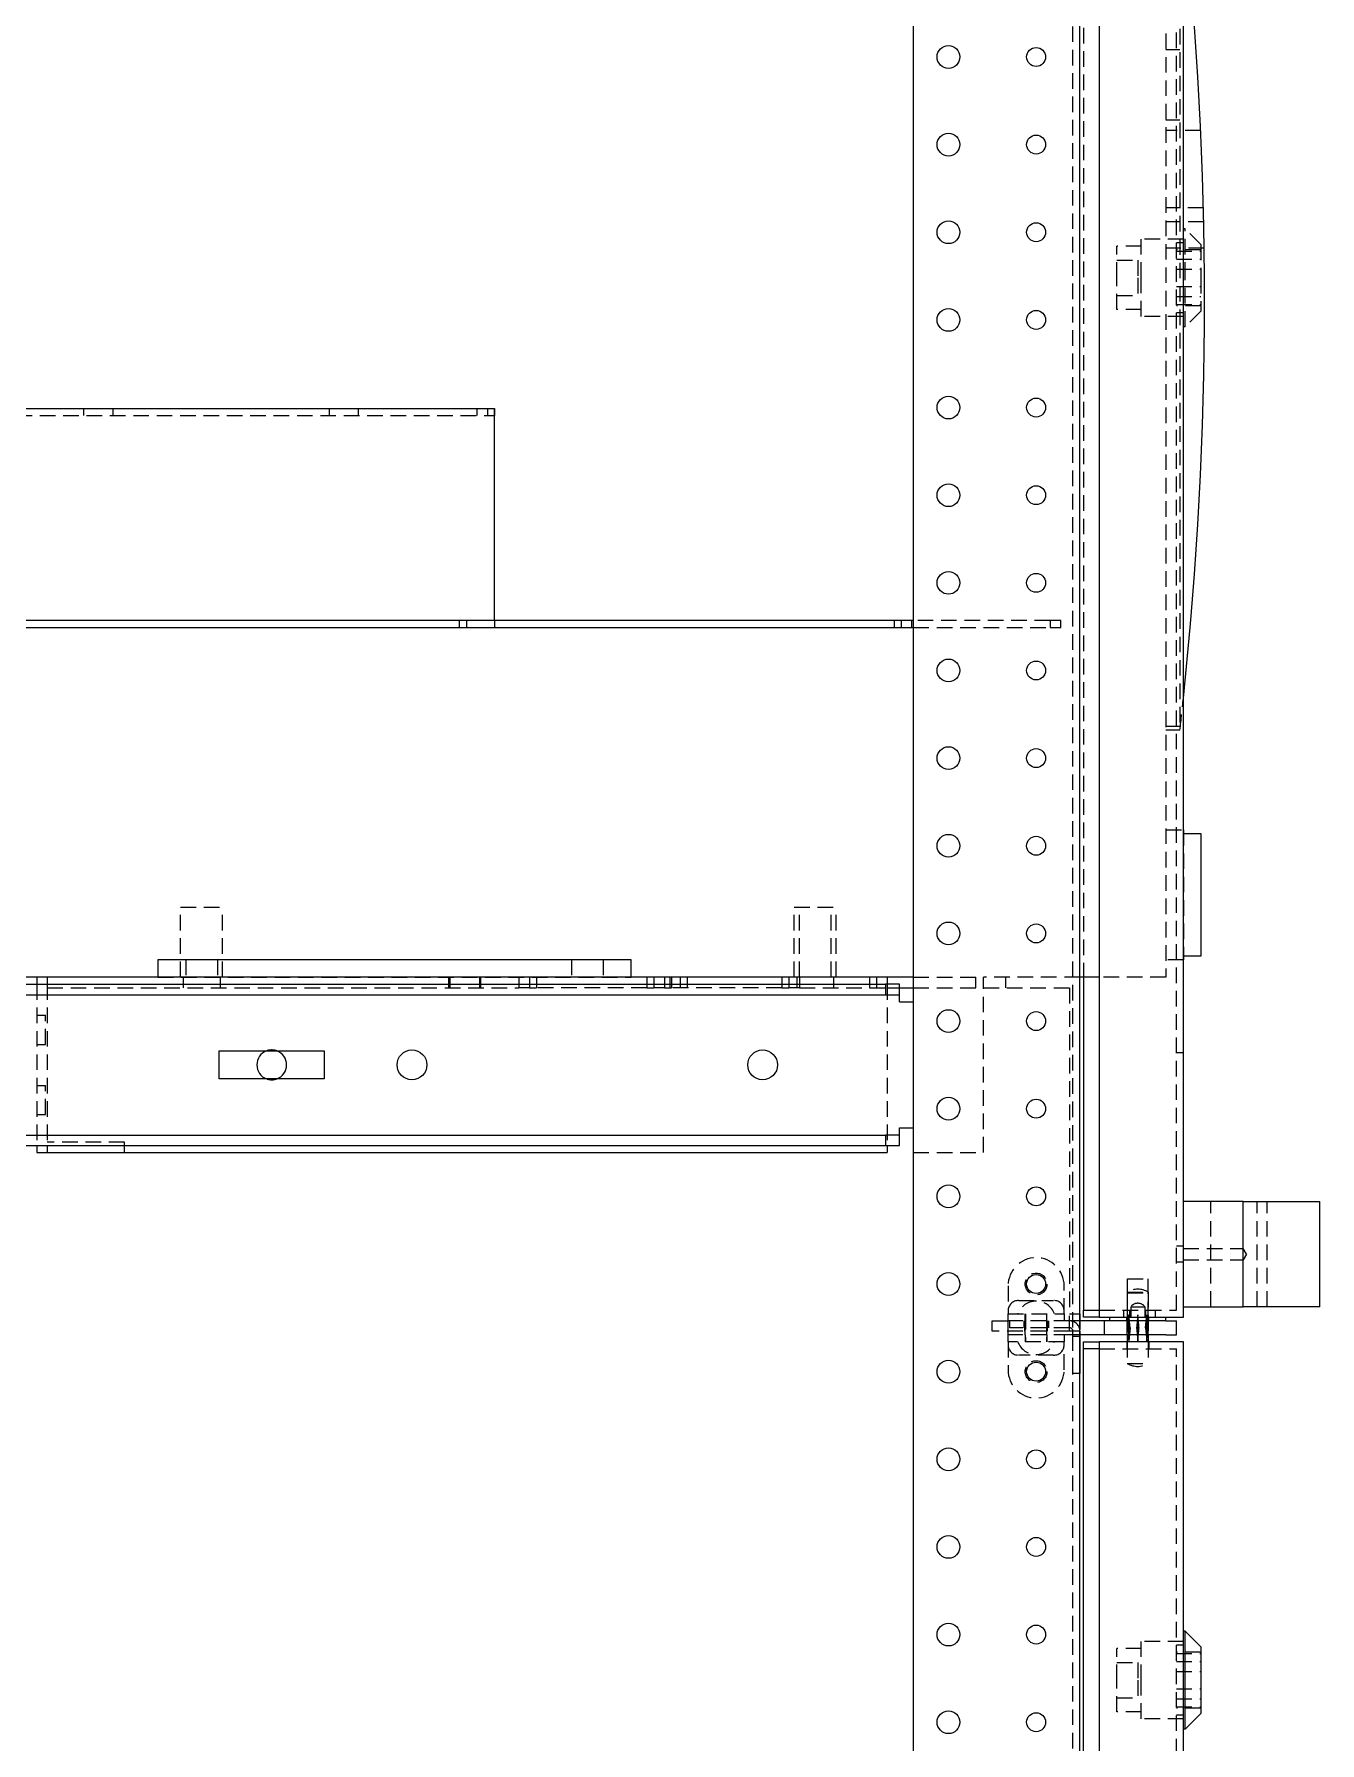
# Model space of a CAD drawing. Header units: millimetres. Extents: x -116965 to 323937, y 291661 to 566926.
# Drawn here: x -23655.2 to -23393.3, y 303047.2 to 303395.3 of the extents above; entities that cross this region are included whole.
import ezdxf

# ---------------------------------------------------------------- set-up
doc = ezdxf.new("R2010")
doc.units = ezdxf.units.MM
doc.linetypes.add('HIDDEN2', pattern=[4.7625, 3.175, -1.5875])
doc.layers.add('ALPHA', color=255, linetype='Continuous')
doc.layers.add('Pointille_Court', color=40, linetype='HIDDEN2', lineweight=25)

msp = doc.modelspace()

# ---------------------------------------------------------------- linework, layer by layer
at = {"layer": 'ALPHA'}
for p, q in [((-23476.096351, 302774.568384), (-23476.096351, 303595.996955)), ((-23442.167779, 302774.568384), (-23442.167779, 303595.996955)), ((-23438.239208, 303557.425527), (-23438.239208, 303133.854098)), ((-23421.096351, 303133.854098), (-23421.096351, 303557.425527)), ((-23835.024922, 303319.03267), (-23561.453493, 303319.03267)), ((-23561.453493, 303275.818384), (-23561.453493, 303319.03267)), ((-23476.096351, 303275.818384), (-23836.810636, 303275.818384)), ((-23836.810636, 303274.389813), (-23476.096351, 303274.389813)), ((-23421.096351, 303232.425528), (-23417.524923, 303232.425528)), ((-23417.524923, 303232.425528), (-23417.524922, 303207.425528)), ((-23533.596351, 303206.711241), (-23630.024922, 303206.711239)), ((-23630.024922, 303206.711239), (-23630.024922, 303203.139814)), ((-23533.596351, 303203.139813), (-23533.596351, 303206.711241)), ((-23417.524922, 303207.425528), (-23421.096351, 303207.425528)), ((-23654.667779, 303203.13981), (-23677.167779, 303203.13981)), ((-23654.667779, 303203.139815), (-23654.667779, 303201.711241)), ((-23652.524922, 303203.139815), (-23654.667779, 303203.139815)), ((-23481.453493, 303203.139812), (-23652.524922, 303203.139815)), ((-23652.524922, 303203.139815), (-23652.524922, 303201.711241)), ((-23501.453493, 303203.139813), (-23502.882065, 303203.139813)), ((-23476.096351, 303203.139813), (-23499.310636, 303203.139813)), ((-23476.096351, 303203.139812), (-23481.453493, 303203.139812)), ((-23481.453493, 303203.139812), (-23481.453493, 303201.711241)), ((-23438.239208, 303203.139814), (-23442.167779, 303203.139813)), ((-23442.167779, 303185.282698), (-23442.167779, 303203.139812)), ((-23441.453493, 303203.139813), (-23441.453493, 303135.28267)), ((-23831.096351, 303201.711241), (-23481.810636, 303201.711241)), ((-23831.096351, 303199.568384), (-23481.810636, 303199.568384)), ((-23481.810636, 303201.711241), (-23481.810636, 303199.568384)), ((-23478.953493, 303201.711241), (-23481.810636, 303201.711241)), ((-23481.810636, 303199.568384), (-23478.953493, 303199.568384)), ((-23478.953493, 303199.568384), (-23478.953493, 303201.711241)), ((-23478.953493, 303200.996955), (-23476.096351, 303200.996955)), ((-23478.953493, 303198.139813), (-23478.953493, 303199.568384)), ((-23478.953493, 303198.139813), (-23476.096351, 303198.139813)), ((-23617.524922, 303182.425527), (-23617.524922, 303188.139813)), ((-23617.524922, 303188.139813), (-23596.096351, 303188.139813)), ((-23596.096351, 303188.139813), (-23596.096351, 303182.425527)), ((-23596.096351, 303182.425527), (-23617.524922, 303182.425527)), ((-23478.953493, 303172.425527), (-23476.096351, 303172.425527)), ((-23478.953493, 303170.996955), (-23478.953493, 303172.425527)), ((-23831.096351, 303170.996955), (-23481.810636, 303170.996955)), ((-23831.096351, 303168.854098), (-23481.810636, 303168.854098)), ((-23654.667779, 303168.854098), (-23654.667779, 303167.425529)), ((-23652.524922, 303168.854098), (-23652.524922, 303167.425529)), ((-23481.810636, 303170.996955), (-23481.810636, 303168.854098)), ((-23478.953493, 303170.996955), (-23481.810636, 303170.996955)), ((-23481.810636, 303168.854098), (-23478.953493, 303168.854098)), ((-23481.453494, 303168.854098), (-23481.453494, 303167.425526)), ((-23478.953493, 303168.854098), (-23478.953493, 303170.996955)), ((-23654.667779, 303167.425529), (-23652.524922, 303167.425529)), ((-23652.524922, 303167.425529), (-23481.453494, 303167.425526)), ((-23408.953493, 303157.425527), (-23421.096351, 303157.425527)), ((-23408.953493, 303135.996955), (-23408.953493, 303157.425527)), ((-23408.953493, 303157.425527), (-23393.30478, 303157.425527)), ((-23393.30478, 303135.996955), (-23393.30478, 303157.425527)), ((-23441.453493, 303133.854098), (-23441.453493, 303135.28267)), ((-23441.453493, 303135.28267), (-23438.239208, 303135.28267)), ((-23438.239208, 303133.854098), (-23441.453493, 303133.854098)), ((-23438.239208, 303133.854098), (-23421.096351, 303133.854098)), ((-23436.096351, 303133.139813), (-23436.096351, 303133.854098)), ((-23424.667779, 303133.139813), (-23424.667779, 303133.854098)), ((-23421.096351, 303135.996955), (-23408.953493, 303135.996955)), ((-23393.30478, 303135.996955), (-23408.953493, 303135.996955)), ((-23437.167779, 303133.139813), (-23442.167779, 303133.139813)), ((-23437.167779, 303130.28267), (-23442.167779, 303130.28267)), ((-23442.167778, 303129.925526), (-23442.167779, 303129.925526)), ((-23442.167778, 303130.28267), (-23442.167778, 303129.925526)), ((-23442.167778, 303129.925526), (-23442.167778, 303122.425526)), ((-23437.167779, 303130.28267), (-23437.167779, 303133.139813)), ((-23424.667779, 303133.139813), (-23437.167779, 303133.139813)), ((-23424.667779, 303130.28267), (-23437.167779, 303130.28267)), ((-23432.524922, 303130.28267), (-23432.524922, 303128.854098)), ((-23428.239208, 303130.28267), (-23428.239208, 303128.854098)), ((-23424.667779, 303133.139813), (-23422.524922, 303133.139813)), ((-23424.667779, 303130.28267), (-23422.524922, 303130.28267)), ((-23422.524922, 303130.28267), (-23422.524922, 303133.139813)), ((-23441.453493, 303127.425527), (-23441.453493, 303128.854098)), ((-23441.453493, 303128.854098), (-23438.239208, 303128.854098)), ((-23441.453493, 302992.425527), (-23441.453493, 303127.425527)), ((-23438.239208, 303127.425527), (-23441.453493, 303127.425527)), ((-23421.096351, 303128.854098), (-23438.239208, 303128.854098)), ((-23438.239208, 303128.854098), (-23438.239208, 302990.996955)), ((-23421.096351, 302990.996955), (-23421.096351, 303128.854098)), ((-23442.167778, 303122.425526), (-23442.167779, 303122.425526)), ((-23420.739208, 303069.925527), (-23421.096351, 303069.925527)), ((-23417.524922, 303066.711241), (-23420.739208, 303069.925527)), ((-23420.739208, 303059.925527), (-23420.739208, 303069.925527)), ((-23417.524922, 303066.711241), (-23417.524922, 303059.925527)), ((-23420.739208, 303049.925527), (-23420.739208, 303059.925527)), ((-23417.524922, 303059.925527), (-23417.524922, 303053.139813)), ((-23420.739208, 303049.925527), (-23421.096351, 303049.925527)), ((-23417.524922, 303053.139813), (-23420.739208, 303049.925527))]:
    msp.add_line(p, q, dxfattribs=at)
for centre, radius in [((-23468.953493, 303390.639813), 2.321429), ((-23451.096351, 303390.639813), 1.928571), ((-23468.953493, 303372.78267), 2.321429), ((-23451.096351, 303372.78267), 1.928571), ((-23468.953493, 303354.925527), 2.321429), ((-23451.096351, 303354.925527), 1.928571), ((-23468.953493, 303337.068384), 2.321429), ((-23451.096351, 303337.068384), 1.928571), ((-23468.953493, 303319.211241), 2.321429), ((-23451.096351, 303319.211241), 1.928571), ((-23468.953493, 303301.354098), 2.321429), ((-23451.096351, 303301.354098), 1.928571), ((-23468.953493, 303283.496955), 2.321429), ((-23451.096351, 303283.496955), 1.928571), ((-23468.953493, 303265.639813), 2.321429), ((-23451.096351, 303265.639813), 1.928571), ((-23468.953493, 303247.78267), 2.321429), ((-23451.096351, 303247.78267), 1.928571), ((-23468.953493, 303229.925527), 2.321429), ((-23451.096351, 303229.925527), 1.928571), ((-23468.953493, 303212.068384), 2.321429), ((-23451.096351, 303212.068384), 1.928571), ((-23468.953493, 303194.211241), 2.321429), ((-23451.096351, 303194.211241), 1.928571), ((-23578.239208, 303185.28267), 3.035714), ((-23506.810636, 303185.28267), 3.035714), ((-23468.953493, 303176.354098), 2.321429), ((-23451.096351, 303176.354098), 1.928571), ((-23468.953493, 303158.496955), 2.321429), ((-23451.096351, 303158.496955), 1.928571), ((-23468.953493, 303140.639813), 2.321429), ((-23451.096351, 303140.639813), 1.928571), ((-23468.953493, 303122.78267), 2.321429), ((-23451.096351, 303122.78267), 1.928571), ((-23468.953493, 303104.925527), 2.321429), ((-23451.096351, 303104.925527), 1.928571), ((-23468.953493, 303087.068384), 2.321429), ((-23451.096351, 303087.068384), 1.928571), ((-23468.953493, 303069.211241), 2.321429), ((-23451.096351, 303069.211241), 1.928571), ((-23468.953493, 303051.354098), 2.321429), ((-23451.096351, 303051.354098), 1.928571)]:
    msp.add_circle(centre, radius, dxfattribs=at)
for centre, radius, start, end in [((-24184.935639, 303340.996945), 768.125, 353.944705031, 6.055294969), ((-23606.810636, 303185.282671), 3.035714, 109.75000602, 250.25016043), ((-23606.810636, 303185.282671), 3.035714, 289.74983957, 70.24999398)]:
    msp.add_arc(centre, radius, start, end, dxfattribs=at)
for major_axis, ratio, start_param, end_param in [((0.178496, 27.382401), 0.0779847629, 2.1257914248, 2.1777898095), ((-1.940249, -27.382328), 0.0332164699, 5.2692293627, 5.3212277474), ((1.940249, -27.382328), 0.0332164699, 0.9619575598, 1.0139559445), ((-0.178496, 27.382401), 0.0779847629, 4.1053954977, 4.1573938823)]:
    msp.add_ellipse((-23430.382065, 303144.699698), major_axis=major_axis, ratio=ratio, start_param=start_param, end_param=end_param, dxfattribs=at)
at = {"layer": 'Pointille_Court'}
for p, q in [((-23443.596351, 302774.568384), (-23443.596351, 303595.996955)), ((-23422.524922, 303135.28267), (-23422.524922, 303555.996955)), ((-23441.453493, 303487.068385), (-23441.453493, 303203.139813)), ((-23424.667783, 303462.068385), (-23424.667779, 303203.139814)), ((-23421.81064, 303439.211242), (-23421.810637, 303253.496957)), ((-23421.810639, 303392.068385), (-23424.667782, 303392.068385)), ((-23421.810639, 303377.782671), (-23424.667782, 303377.782671)), ((-23417.592243, 303375.639814), (-23424.667782, 303375.639814)), ((-23417.043899, 303359.925528), (-23424.667782, 303359.925528)), ((-23416.978788, 303357.068385), (-23424.667782, 303357.068385)), ((-23421.096351, 303353.496955), (-23429.667779, 303353.496955)), ((-23429.667779, 303345.639813), (-23429.667779, 303353.496955)), ((-23421.096351, 303352.78267), (-23422.524922, 303352.78267)), ((-23420.739208, 303355.639813), (-23421.096351, 303355.639813)), ((-23417.524922, 303352.425527), (-23420.739208, 303355.639813)), ((-23420.739208, 303345.639813), (-23420.739208, 303355.639813)), ((-23429.667779, 303352.068384), (-23434.667779, 303352.068384)), ((-23434.667779, 303345.639813), (-23434.667779, 303352.068384)), ((-23434.667779, 303349.211241), (-23430.382065, 303349.211241)), ((-23430.382065, 303349.211241), (-23430.382065, 303345.639813)), ((-23416.885367, 303351.711242), (-23424.667782, 303351.711242)), ((-23417.524922, 303351.354098), (-23422.524922, 303351.354098)), ((-23422.524922, 303351.07085), (-23417.524922, 303351.07085)), ((-23422.524922, 303349.419457), (-23417.524922, 303349.419457)), ((-23417.524922, 303352.425527), (-23417.524922, 303345.639813)), ((-23422.524922, 303347.425527), (-23417.524922, 303347.425527)), ((-23434.667779, 303339.211241), (-23434.667779, 303345.639813)), ((-23430.382065, 303345.639813), (-23430.382065, 303342.068384)), ((-23429.667779, 303337.78267), (-23429.667779, 303345.639813)), ((-23422.524922, 303343.854098), (-23417.524922, 303343.854098)), ((-23420.739208, 303335.639813), (-23420.739208, 303345.639813)), ((-23417.524922, 303345.639813), (-23417.524922, 303338.854098)), ((-23434.667779, 303342.068384), (-23430.382065, 303342.068384)), ((-23429.667779, 303339.211241), (-23434.667779, 303339.211241)), ((-23422.524922, 303341.860168), (-23417.524922, 303341.860168)), ((-23422.524922, 303340.208775), (-23417.524922, 303340.208775)), ((-23417.524922, 303339.925527), (-23422.524922, 303339.925527)), ((-23417.524922, 303338.854098), (-23420.739208, 303335.639813)), ((-23421.096351, 303337.78267), (-23429.667779, 303337.78267)), ((-23421.096351, 303338.496955), (-23422.524922, 303338.496955)), ((-23420.739208, 303335.639813), (-23421.096351, 303335.639813)), ((-23645.132065, 303319.03267), (-23645.132065, 303317.604098)), ((-23639.203493, 303319.03267), (-23639.203493, 303317.604098)), ((-23595.132065, 303319.03267), (-23595.132065, 303317.604098)), ((-23589.203493, 303319.03267), (-23589.203493, 303317.604098)), ((-23565.024922, 303319.03267), (-23565.024922, 303317.604098)), ((-23562.882065, 303319.03267), (-23562.882065, 303317.604098)), ((-23561.453493, 303319.03267), (-23561.453493, 303317.604098)), ((-23835.024922, 303317.604098), (-23561.453493, 303317.604098)), ((-23568.596351, 303275.818384), (-23568.596351, 303274.389813)), ((-23567.167779, 303275.818384), (-23567.167779, 303274.389813)), ((-23561.453493, 303275.818384), (-23561.453493, 303274.389813)), ((-23480.024922, 303275.818384), (-23480.024922, 303274.389813)), ((-23478.596351, 303275.818384), (-23478.596351, 303274.389813)), ((-23476.453493, 303275.818384), (-23476.453493, 303274.389813)), ((-23448.239208, 303275.818384), (-23476.096351, 303275.818384)), ((-23476.096351, 303274.389813), (-23448.239208, 303274.389813)), ((-23448.239208, 303275.818384), (-23448.239208, 303274.389813)), ((-23446.096351, 303275.818384), (-23448.239208, 303275.818384)), ((-23448.239208, 303274.389813), (-23446.096351, 303274.389813)), ((-23446.096351, 303274.389813), (-23446.096351, 303275.818384)), ((-23421.810637, 303254.211242), (-23424.66778, 303254.211242)), ((-23421.810637, 303253.496957), (-23424.66778, 303253.496957)), ((-23421.729076, 303254.211242), (-23421.810637, 303254.211242)), ((-23424.66778, 303233.139814), (-23421.096351, 303233.139814)), ((-23421.096351, 303233.139814), (-23421.096351, 303206.711242)), ((-23625.382065, 303203.139811), (-23625.382065, 303217.425525)), ((-23625.382065, 303217.425525), (-23616.810637, 303217.425525)), ((-23616.810637, 303203.139811), (-23616.810637, 303217.425525)), ((-23500.382065, 303203.139813), (-23500.382065, 303217.425527)), ((-23500.382065, 303217.425527), (-23491.810637, 303217.425527)), ((-23499.310637, 303203.139813), (-23499.310637, 303217.425527)), ((-23492.882065, 303203.139813), (-23492.882065, 303217.425527)), ((-23491.810637, 303203.139813), (-23491.810637, 303217.425527)), ((-23624.310637, 303206.711239), (-23624.310637, 303203.139811)), ((-23617.882065, 303206.711239), (-23617.882065, 303203.139811)), ((-23545.739208, 303206.711241), (-23545.739208, 303203.139812)), ((-23539.310637, 303206.711241), (-23539.310637, 303203.139812)), ((-23421.096351, 303206.711242), (-23424.667779, 303206.711242)), ((-23630.024922, 303203.139811), (-23654.667779, 303203.13981)), ((-23630.024922, 303203.139814), (-23630.024922, 303203.139811)), ((-23630.024922, 303203.139811), (-23533.596351, 303203.139812)), ((-23624.84635, 303203.139814), (-23624.84635, 303200.996957)), ((-23617.34635, 303203.139814), (-23617.34635, 303200.996957)), ((-23570.774922, 303203.139813), (-23570.774922, 303200.996956)), ((-23570.560636, 303203.139813), (-23570.560636, 303200.996956)), ((-23564.489207, 303203.139813), (-23564.489207, 303200.996956)), ((-23564.274922, 303203.139813), (-23564.274922, 303200.996956)), ((-23556.453493, 303203.139813), (-23556.453493, 303200.996956)), ((-23554.310636, 303203.139813), (-23554.310636, 303200.996956)), ((-23552.882065, 303203.139813), (-23552.882065, 303200.996956)), ((-23533.596351, 303203.139812), (-23533.596351, 303203.139813)), ((-23528.953493, 303203.139812), (-23533.596351, 303203.139812)), ((-23530.382065, 303203.139813), (-23530.382065, 303200.996956)), ((-23528.953493, 303203.139813), (-23528.953493, 303200.996956)), ((-23526.810636, 303203.139813), (-23526.810636, 303200.996956)), ((-23525.382065, 303203.139812), (-23526.810636, 303203.139812)), ((-23525.739207, 303203.139813), (-23525.739207, 303200.996956)), ((-23525.382065, 303203.139813), (-23525.382065, 303200.996956)), ((-23523.59635, 303203.139813), (-23523.59635, 303200.996956)), ((-23522.167779, 303203.139813), (-23522.167779, 303200.996956)), ((-23502.882065, 303203.139812), (-23502.882065, 303200.996955)), ((-23501.453493, 303203.139812), (-23501.453493, 303200.996955)), ((-23499.84635, 303203.139812), (-23499.84635, 303200.996955)), ((-23499.310636, 303203.139812), (-23499.310636, 303200.996955)), ((-23492.34635, 303203.139812), (-23492.34635, 303200.996955)), ((-23485.024922, 303203.139812), (-23485.024922, 303200.996955)), ((-23483.59635, 303203.139812), (-23483.59635, 303200.996955)), ((-23476.096351, 303203.139813), (-23461.810636, 303203.139813)), ((-23463.417779, 303203.139812), (-23463.417779, 303200.996955)), ((-23461.810636, 303167.425527), (-23461.810636, 303203.139813)), ((-23442.167779, 303203.139813), (-23461.810636, 303203.139813)), ((-23442.167779, 303203.139812), (-23461.810636, 303203.139812)), ((-23457.34635, 303203.139812), (-23457.34635, 303200.996955)), ((-23424.667779, 303203.139814), (-23438.239208, 303203.139814)), ((-23654.667779, 303201.711241), (-23654.667779, 303168.854098)), ((-23652.524922, 303201.711241), (-23652.524922, 303168.854098)), ((-23652.524922, 303200.996958), (-23556.453493, 303200.996956)), ((-23554.310636, 303200.996956), (-23556.453493, 303200.996956)), ((-23554.310636, 303200.996956), (-23552.882065, 303200.996956)), ((-23530.382065, 303200.996956), (-23552.882065, 303200.996956)), ((-23530.382065, 303200.996956), (-23528.953493, 303200.996956)), ((-23526.810636, 303200.996956), (-23528.953493, 303200.996956)), ((-23526.810636, 303200.996956), (-23525.382065, 303200.996956)), ((-23502.882065, 303200.996955), (-23525.382065, 303200.996956)), ((-23502.882065, 303200.996955), (-23501.453493, 303200.996955)), ((-23499.310636, 303200.996955), (-23501.453493, 303200.996955)), ((-23499.310636, 303200.996955), (-23481.453493, 303200.996955)), ((-23481.453493, 303201.711241), (-23481.453494, 303168.854098)), ((-23481.453493, 303200.996955), (-23478.953493, 303200.996955)), ((-23476.096351, 303200.996955), (-23444.310636, 303200.996954)), ((-23444.310636, 303200.996954), (-23444.310637, 303134.568383)), ((-23654.667779, 303195.389815), (-23652.882065, 303195.389815)), ((-23652.882065, 303189.461243), (-23652.882065, 303195.389815)), ((-23654.667779, 303189.461243), (-23652.882065, 303189.461243)), ((-23422.524922, 303187.78267), (-23421.096351, 303187.78267)), ((-23442.16778, 303134.568383), (-23442.167779, 303185.282698)), ((-23654.667779, 303181.1041), (-23652.882065, 303181.1041)), ((-23652.882065, 303175.175529), (-23652.882065, 303181.1041)), ((-23654.667779, 303175.175529), (-23652.882065, 303175.175529)), ((-23636.810637, 303169.568386), (-23652.524922, 303169.568386)), ((-23636.810637, 303167.425529), (-23636.810637, 303169.568386)), ((-23476.096351, 303167.425527), (-23461.810636, 303167.425527)), ((-23415.524268, 303135.996955), (-23415.524268, 303157.425527)), ((-23406.074139, 303135.996955), (-23406.074139, 303157.425527)), ((-23404.019066, 303135.996955), (-23404.019066, 303157.425527)), ((-23421.096351, 303148.318384), (-23422.524922, 303148.318384)), ((-23421.096351, 303147.854098), (-23408.953493, 303147.854098)), ((-23408.266796, 303146.711241), (-23408.953493, 303147.854098)), ((-23421.096351, 303145.104098), (-23422.524922, 303145.104098)), ((-23421.096351, 303145.568384), (-23408.953493, 303145.568384)), ((-23408.266796, 303146.711241), (-23408.953493, 303145.568384)), ((-23432.489192, 303133.854098), (-23432.489192, 303141.711241)), ((-23432.489192, 303141.711241), (-23428.274906, 303141.711241)), ((-23428.274906, 303133.854098), (-23428.274906, 303141.711241)), ((-23456.810636, 303140.28267), (-23456.810636, 303134.568384)), ((-23454.667779, 303137.28267), (-23447.524922, 303137.28267)), ((-23445.382065, 303134.568384), (-23445.382065, 303140.28267)), ((-23432.524922, 303138.996955), (-23432.524922, 303130.28267)), ((-23432.524922, 303138.996955), (-23428.239208, 303138.996955)), ((-23432.489192, 303138.854098), (-23428.274906, 303138.854098)), ((-23428.239208, 303138.996955), (-23428.239208, 303130.28267)), ((-23456.810636, 303134.568384), (-23445.382065, 303134.568384)), ((-23456.810636, 303133.139813), (-23456.810636, 303134.568384)), ((-23453.310636, 303133.139813), (-23453.310636, 303134.568384)), ((-23453.239208, 303134.568384), (-23453.239208, 303128.854098)), ((-23448.953493, 303134.568384), (-23448.953493, 303128.854098)), ((-23448.882065, 303133.139813), (-23448.882065, 303134.568384)), ((-23445.382065, 303134.568384), (-23445.382065, 303133.139813)), ((-23444.310637, 303130.996954), (-23444.310637, 303134.568383)), ((-23444.310637, 303134.568383), (-23442.16778, 303134.568383)), ((-23442.16778, 303134.568383), (-23442.16778, 303130.996954)), ((-23438.239208, 303135.28267), (-23422.524922, 303135.28267)), ((-23433.239208, 303133.854098), (-23433.239208, 303135.28267)), ((-23432.596351, 303133.139813), (-23432.596351, 303133.854098)), ((-23431.926423, 303131.711241), (-23432.237834, 303134.330289)), ((-23431.989208, 303133.854098), (-23431.989208, 303135.28267)), ((-23431.810636, 303135.996955), (-23431.810636, 303133.854098)), ((-23431.810636, 303135.996955), (-23428.953493, 303135.996955)), ((-23430.382065, 303131.711241), (-23430.382065, 303134.330289)), ((-23428.953493, 303135.996955), (-23428.953493, 303133.854098)), ((-23428.837707, 303131.711241), (-23428.526296, 303134.330289)), ((-23428.774922, 303133.854098), (-23428.774922, 303135.28267)), ((-23428.167779, 303133.139813), (-23428.167779, 303133.854098)), ((-23426.810636, 303133.854098), (-23426.810636, 303135.28267)), ((-23460.024923, 303130.996955), (-23460.024923, 303133.139812)), ((-23460.024923, 303133.139812), (-23456.453493, 303133.139812)), ((-23444.310637, 303130.996954), (-23460.024923, 303130.996955)), ((-23456.810636, 303130.28267), (-23456.810636, 303133.139813)), ((-23444.310636, 303133.139813), (-23456.810636, 303133.139813)), ((-23444.310636, 303130.28267), (-23456.810636, 303130.28267)), ((-23456.810636, 303128.854098), (-23456.810636, 303130.28267)), ((-23456.453493, 303131.71124), (-23456.453493, 303133.139812)), ((-23444.310635, 303131.71124), (-23456.453493, 303131.71124)), ((-23453.59635, 303133.139812), (-23453.59635, 303131.71124)), ((-23453.41778, 303130.996955), (-23453.41778, 303133.139812)), ((-23453.310636, 303130.28267), (-23453.310636, 303133.139813)), ((-23453.310636, 303130.28267), (-23453.310636, 303128.854098)), ((-23448.882065, 303130.28267), (-23448.882065, 303133.139813)), ((-23448.882065, 303130.28267), (-23448.882065, 303128.854098)), ((-23448.774923, 303130.996955), (-23448.774923, 303133.139812)), ((-23448.59635, 303133.139812), (-23448.59635, 303131.71124)), ((-23445.382065, 303130.28267), (-23445.382065, 303128.854098)), ((-23442.16778, 303130.996954), (-23444.310637, 303130.996954)), ((-23442.167779, 303133.139813), (-23444.310636, 303133.139813)), ((-23442.167779, 303130.28267), (-23444.310636, 303130.28267)), ((-23443.59635, 303129.925526), (-23443.59635, 303130.996955)), ((-23442.167779, 303129.925526), (-23443.59635, 303129.925526)), ((-23443.59635, 303122.425526), (-23443.59635, 303129.925526)), ((-23442.167778, 303130.996955), (-23442.167778, 303130.28267)), ((-23432.524922, 303130.28267), (-23432.524922, 303133.139813)), ((-23431.926423, 303131.711241), (-23432.347874, 303131.758693)), ((-23432.347874, 303131.663789), (-23431.926423, 303131.711241)), ((-23432.346192, 303131.711241), (-23432.106106, 303131.711241)), ((-23431.926423, 303131.711241), (-23432.344496, 303131.758823)), ((-23431.926423, 303131.711241), (-23432.344496, 303131.663659)), ((-23431.926423, 303131.711241), (-23432.237834, 303129.092193)), ((-23432.108616, 303131.758823), (-23431.926423, 303131.711241)), ((-23432.108616, 303131.663659), (-23431.926423, 303131.711241)), ((-23431.926423, 303131.711241), (-23432.106106, 303131.711241)), ((-23432.103599, 303131.758693), (-23431.926423, 303131.711241)), ((-23431.926423, 303131.711241), (-23432.103599, 303131.663789)), ((-23430.626339, 303131.758693), (-23430.382065, 303131.711241)), ((-23430.382065, 303131.711241), (-23430.626339, 303131.663789)), ((-23430.382065, 303131.711241), (-23430.62215, 303131.711241)), ((-23430.617945, 303131.758823), (-23430.382065, 303131.711241)), ((-23430.617945, 303131.663659), (-23430.382065, 303131.711241)), ((-23430.382065, 303131.711241), (-23430.146185, 303131.758823)), ((-23430.382065, 303131.711241), (-23430.13779, 303131.758693)), ((-23430.382065, 303131.711241), (-23430.382065, 303129.092193)), ((-23430.141979, 303131.711241), (-23430.382065, 303131.711241)), ((-23430.13779, 303131.663789), (-23430.382065, 303131.711241)), ((-23430.382065, 303131.711241), (-23430.146185, 303131.663659)), ((-23428.837707, 303131.711241), (-23428.655513, 303131.758823)), ((-23428.419634, 303131.758823), (-23428.837707, 303131.711241)), ((-23428.416256, 303131.758693), (-23428.837707, 303131.711241)), ((-23428.837707, 303131.711241), (-23428.66053, 303131.758693)), ((-23428.837707, 303131.711241), (-23428.526296, 303129.092193)), ((-23428.658023, 303131.711241), (-23428.837707, 303131.711241)), ((-23428.419634, 303131.663659), (-23428.837707, 303131.711241)), ((-23428.837707, 303131.711241), (-23428.416256, 303131.663789)), ((-23428.66053, 303131.663789), (-23428.837707, 303131.711241)), ((-23428.837707, 303131.711241), (-23428.655513, 303131.663659)), ((-23428.658023, 303131.711241), (-23428.417938, 303131.711241)), ((-23428.239208, 303130.28267), (-23428.239208, 303133.139813)), ((-23456.810636, 303128.854098), (-23456.810636, 303123.139813)), ((-23445.382065, 303128.854098), (-23456.810636, 303128.854098)), ((-23445.382065, 303123.139813), (-23445.382065, 303128.854098)), ((-23438.239208, 303127.425527), (-23422.524922, 303127.425527)), ((-23432.596351, 303128.854098), (-23432.596351, 303127.425527)), ((-23432.524922, 303128.854098), (-23432.524922, 303124.425527)), ((-23428.239208, 303128.854098), (-23428.239208, 303124.425527)), ((-23428.167779, 303128.854098), (-23428.167779, 303127.425527)), ((-23422.524922, 302992.425527), (-23422.524922, 303127.425527)), ((-23447.524922, 303126.139813), (-23454.667779, 303126.139813)), ((-23432.524922, 303124.425527), (-23428.239208, 303124.425527)), ((-23442.167779, 303122.425526), (-23443.59635, 303122.425526)), ((-23421.096351, 303067.78267), (-23429.667779, 303067.78267)), ((-23429.667779, 303059.925527), (-23429.667779, 303067.78267)), ((-23429.667779, 303066.354098), (-23434.667779, 303066.354098)), ((-23434.667779, 303059.925527), (-23434.667779, 303066.354098)), ((-23421.096351, 303067.068384), (-23422.524922, 303067.068384)), ((-23417.524922, 303065.639813), (-23422.524922, 303065.639813)), ((-23422.524922, 303065.356565), (-23417.524922, 303065.356565)), ((-23422.524922, 303063.705172), (-23417.524922, 303063.705172)), ((-23434.667779, 303063.496955), (-23430.382065, 303063.496955)), ((-23430.382065, 303063.496955), (-23430.382065, 303059.925527)), ((-23422.524922, 303061.711241), (-23417.524922, 303061.711241)), ((-23434.667779, 303053.496955), (-23434.667779, 303059.925527)), ((-23430.382065, 303059.925527), (-23430.382065, 303056.354098)), ((-23429.667779, 303052.068384), (-23429.667779, 303059.925527)), ((-23422.524922, 303058.139813), (-23417.524922, 303058.139813)), ((-23434.667779, 303056.354098), (-23430.382065, 303056.354098)), ((-23429.667779, 303053.496955), (-23434.667779, 303053.496955)), ((-23422.524922, 303056.145882), (-23417.524922, 303056.145882)), ((-23422.524922, 303054.494489), (-23417.524922, 303054.494489)), ((-23417.524922, 303054.211241), (-23422.524922, 303054.211241)), ((-23421.096351, 303052.068384), (-23429.667779, 303052.068384)), ((-23421.096351, 303052.78267), (-23422.524922, 303052.78267))]:
    msp.add_line(p, q, dxfattribs=at)
for centre in [(-23451.096351, 303140.639813), (-23451.096351, 303122.78267)]:
    msp.add_circle(centre, 2.214286, dxfattribs=at)
for centre, radius, start, end in [((-24184.935639, 303340.996945), 768.125, 353.459025009, 353.944705031), ((-23606.810636, 303185.282671), 3.035714, 89.99999915, 109.75000602), ((-23606.810636, 303185.282671), 3.035714, 70.24999398, 89.99999915), ((-23606.810636, 303185.282671), 3.035714, 250.25016043, 289.74983957), ((-23451.096351, 303140.28267), 5.714286, 0, 180), ((-23454.667779, 303135.139813), 2.142857, 90, 180), ((-23451.096351, 303133.119723), 4.020089, 21.12202138, 158.87797862), ((-23447.524922, 303135.139813), 2.142857, 0, 90), ((-23430.382065, 303135.264813), 4.303571, 60.13716564, 119.86283436), ((-23430.382065, 303134.925527), 1.785714, 36.86989764, 143.13010236), ((-23444.310635, 303130.996955), 2.142857, 0, 90), ((-23444.310635, 303130.996955), 0.714286, 0, 90), ((-23454.667779, 303128.28267), 2.142857, 180, 270), ((-23451.096351, 303130.302759), 4.020089, 201.12202138, 338.87797862), ((-23447.524922, 303128.28267), 2.142857, 270, 0), ((-23451.096351, 303123.139813), 5.714286, 180, 0), ((-23430.382065, 303128.15767), 4.303571, 240.13716564, 299.86283436)]:
    msp.add_arc(centre, radius, start, end, dxfattribs=at)
for centre, major_axis, ratio, start_param, end_param in [((-23430.382065, 303118.722785), (0.178496, -27.382401), 0.0779847629, 4.1053954977, 4.2156962226), ((-23430.382065, 303118.722785), (-1.940249, 27.382328), 0.0332164699, 0.9619575598, 1.0722582847), ((-23430.382065, 303118.722785), (1.764181, 27.382292), 0.0444209743, 0.9671731361, 1.077473861), ((-23430.382065, 303118.722785), (-1.764181, 27.382292), 0.0444209743, 5.2057114462, 5.3160121711), ((-23430.382065, 303118.722785), (1.940249, 27.382328), 0.0332164699, 5.2109270225, 5.3212277474), ((-23430.382065, 303118.722785), (-0.178496, -27.382401), 0.0779847629, 2.0674890846, 2.1777898095), ((-23430.382065, 303131.466404), (-2.142787, 0.255972), 0.0676868882, 5.8779727804, 5.8819151496), ((-23430.382065, 303144.699698), (0.178496, 27.382401), 0.0779847629, 2.0635467155, 2.0655141579), ((-23430.382065, 303118.722785), (0.178496, -27.382401), 0.0779847629, 4.2176711493, 4.2196385917), ((-23430.382065, 303131.956078), (2.142787, 0.255972), 0.0676868882, 3.5428628112, 3.5468051803), ((-23430.382065, 303144.699698), (0.178496, 27.382401), 0.0779847629, 2.0674890846, 2.1257914248), ((-23430.382065, 303144.699698), (-1.940249, -27.382328), 0.0332164699, 5.2109270225, 5.2692293627), ((-23430.382065, 303131.466404), (-2.142787, 0.255972), 0.0676868882, 5.6534289616, 5.6573713307), ((-23430.382065, 303131.956078), (2.142787, 0.255972), 0.0676868882, 3.7674066301, 3.7713489992), ((-23430.382065, 303144.699698), (-1.940249, -27.382328), 0.0332164699, 5.2069846534, 5.2089520958), ((-23430.382065, 303118.722785), (-1.940249, 27.382328), 0.0332164699, 1.0742332114, 1.0762006538), ((-23430.382065, 303131.466404), (-2.142857, 0), 0.1372965938, 4.8226897053, 4.8266320744), ((-23430.382065, 303144.699698), (1.764181, -27.382292), 0.0444209743, 5.2017690771, 5.2037365195), ((-23430.382065, 303118.722785), (1.764181, 27.382292), 0.0444209743, 1.0794487877, 1.0814162301), ((-23430.382065, 303131.956078), (2.142857, 0), 0.1372965938, 4.5981458864, 4.6020882555), ((-23430.382065, 303144.699698), (1.764181, -27.382292), 0.0444209743, 5.2057114462, 5.3160121711), ((-23430.382065, 303144.699698), (-1.764181, -27.382292), 0.0444209743, 0.9671731361, 1.077473861), ((-23430.382065, 303131.466404), (-2.142857, 0), 0.1372965938, 4.5981458864, 4.6020882555), ((-23430.382065, 303131.956078), (2.142857, 0), 0.1372965938, 4.8226897053, 4.8266320744), ((-23430.382065, 303144.699698), (-1.764181, -27.382292), 0.0444209743, 1.0794487877, 1.0814162301), ((-23430.382065, 303118.722785), (-1.764181, 27.382292), 0.0444209743, 5.2017690771, 5.2037365195), ((-23430.382065, 303131.466404), (-2.142787, -0.255972), 0.0676868882, 3.7674066301, 3.7713489992), ((-23430.382065, 303144.699698), (1.940249, -27.382328), 0.0332164699, 1.0742332114, 1.0762006538), ((-23430.382065, 303118.722785), (1.940249, 27.382328), 0.0332164699, 5.2069846534, 5.2089520958), ((-23430.382065, 303131.956078), (2.142787, -0.255972), 0.0676868882, 5.6534289616, 5.6573713307), ((-23430.382065, 303144.699698), (1.940249, -27.382328), 0.0332164699, 1.0139559445, 1.0722582847), ((-23430.382065, 303144.699698), (-0.178496, 27.382401), 0.0779847629, 4.1573938823, 4.2156962226), ((-23430.382065, 303131.466404), (-2.142787, -0.255972), 0.0676868882, 3.5428628112, 3.5468051803), ((-23430.382065, 303131.956078), (2.142787, -0.255972), 0.0676868882, 5.8779727804, 5.8819151496), ((-23430.382065, 303144.699698), (-0.178496, 27.382401), 0.0779847629, 4.2176711493, 4.2196385917), ((-23430.382065, 303118.722785), (-0.178496, -27.382401), 0.0779847629, 2.0635467155, 2.0655141579)]:
    msp.add_ellipse(centre, major_axis=major_axis, ratio=ratio, start_param=start_param, end_param=end_param, dxfattribs=at)

doc.saveas('drawing.dxf')
